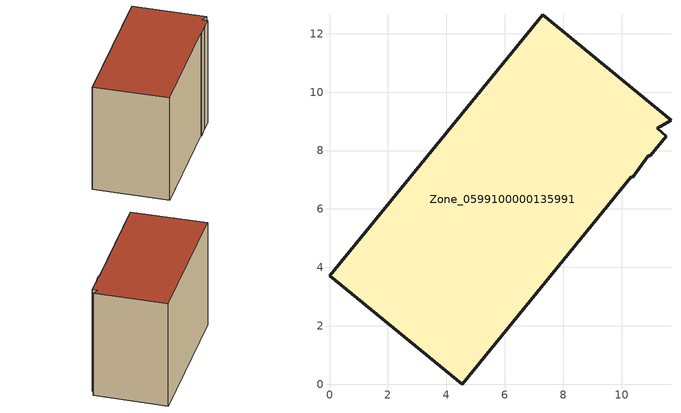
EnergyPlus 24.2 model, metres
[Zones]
Zone_0599100000135991
 floor ground (C_G): 10.98,7.83 10.91,7.81 10.37,7.09 10.32,7.1 4.55,0 0,3.71 7.3,12.65 11.69,9.04 11.22,8.77 11.53,8.49 z0
 wall outside (C_F): 11.69,9.04 7.3,12.65 0,3.71 4.55,0 10.32,7.1 10.37,7.09 10.91,7.81 10.98,7.83 11.53,8.49 11.22,8.77 11.69,9.04 z0:8.85
 roof outside (C_R): 10.91,7.81 10.98,7.83 11.53,8.49 11.22,8.77 11.69,9.04 7.3,12.65 0,3.71 4.55,0 10.32,7.1 10.37,7.09 z8.85
[BUILDING]
Pand.0599100000135991: North Axis=0; Terrain=City; Loads Convergence Tolerance Value=0.04; Temperature Convergence Tolerance Value=0.4; Solar Distribution=FullExterior; Maximum Number of Warmup Days=25; Minimum Number of Warmup Days=1
[Site:Location]
Rotterdam.The.Hague.AP_ZH_NLD Design_Conditions: Latitude=51.96; Longitude=4.45; Time Zone=1; Elevation=-4.5
[SITE:GROUNDTEMPERATURE:BUILDINGSURFACE]
18, 18, 18, 18, 18, 18, 18, 18, 18, 18, 18, 18
[MATERIAL] Thermal Absorptance=0.9; Solar Absorptance=0.7; Visible Absorptance=0.7
Name | Roughness | Thickness | Conductivity | Density | Specific Heat
G.TC.1946 | MediumSmooth | 0.15 | 1 | 540 | 1210
F.TC.1946 | Rough | 0.3 | 0.857143 | 1920 | 840
R.TC.1946 | MediumRough | 0.2 | 0.909091 | 1500 | 1000
[CONSTRUCTION]
C_G: G.TC.1946
C_F: F.TC.1946
C_R: R.TC.1946
[ZONE]
Zone_0599100000135991: Type=1; Multiplier=1; Ceiling Height=Autocalculate; Volume=Autocalculate; Floor Area=autocalculate; Part of Total Floor Area=Yes
[ZONEINFILTRATION:DESIGNFLOWRATE]
Infil_Zone_0599100000135991: Zone or ZoneList or Space or SpaceList=Zone_0599100000135991; Schedule=AlwaysOn; Design Flow Rate Calculation Method=Flow/Area; Flow Rate per Floor Area=0.003; Constant Term Coefficient=1; Temperature Term Coefficient=0; Velocity Term Coefficient=0; Velocity Squared Term Coefficient=0
[HVACTEMPLATE:ZONE:IDEALLOADSAIRSYSTEM]
Zone_0599100000135991: Maximum Heating Supply Air Temperature=50; Minimum Cooling Supply Air Temperature=13; Maximum Heating Supply Air Humidity Ratio=0.0156; Minimum Cooling Supply Air Humidity Ratio=0.0077; Heating Limit=NoLimit; Cooling Limit=NoLimit; Dehumidification Control Type=ConstantSensibleHeatRatio; Cooling Sensible Heat Ratio=0.7; Dehumidification Setpoint=60; Humidification Control Type=None; Humidification Setpoint=30; Outdoor Air Method=None; Outdoor Air Flow Rate per Person=0.00944; Outdoor Air Flow Rate per Zone Floor Area=0; Outdoor Air Flow Rate per Zone=0; Demand Controlled Ventilation Type=None; Outdoor Air Economizer Type=NoEconomizer; Heat Recovery Type=None; Sensible Heat Recovery Effectiveness=0.7; Latent Heat Recovery Effectiveness=0.65
[ZONECONTROL:THERMOSTAT]
ThermostatControl_Zone_0599100000135991: Zone or ZoneList=Zone_0599100000135991; Control Type Schedule=DualSetpointControlType; Control 1=Thermostat_Zone_0599100000135991; Temperature Difference Between Cutout And Setpoint=0
[THERMOSTATSETPOINT:DUALSETPOINT]
Thermostat_Zone_0599100000135991: Heating Setpoint Temperature Schedule=HeatingSetpoint_Zone_0599100000135991; Cooling Setpoint Temperature Schedule=CoolingSetpoint_Zone_0599100000135991
[SCHEDULE:COMPACT]
HeatingSetpoint_Zone_0599100000135991: Through: 12/31, For: AllDays, Until: 24:00, 21
CoolingSetpoint_Zone_0599100000135991: Through: 12/31, For: AllDays, Until: 24:00, 24
DualSetpointControlType: Through: 12/31, For: AllDays, Until: 24:00, 4
AlwaysOn: Through: 12/31, For: AllDays, Until: 24:00, 1
